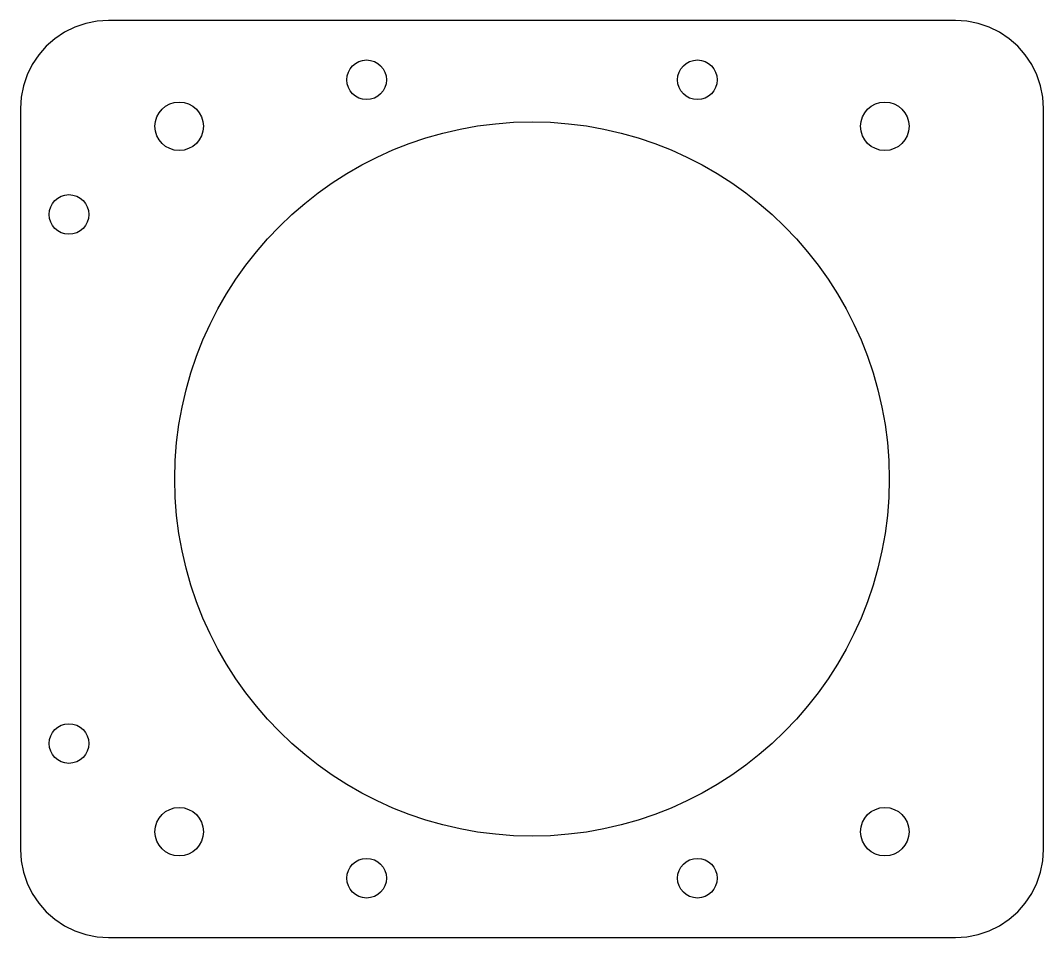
# Model space of a CAD drawing. Header units: millimetres. Extents: x 0 to 116, y 0 to 104.
import ezdxf

# ---------------------------------------------------------------- set-up
doc = ezdxf.new("R2010")
doc.units = ezdxf.units.MM
doc.layers.add('CUT', color=7, linetype='Continuous')

msp = doc.modelspace()

# ---------------------------------------------------------------- linework, layer by layer
at = {"layer": 'CUT'}
msp.add_lwpolyline([(0, 10), (0.09, 8.69), (0.34, 7.41), (0.76, 6.17), (1.34, 5), (2.07, 3.91), (2.93, 2.93), (3.91, 2.07), (5, 1.34), (6.17, 0.76), (7.41, 0.34), (8.69, 0.09), (10, 0), (106, 0), (107.31, 0.09), (108.59, 0.34), (109.83, 0.76), (111, 1.34), (112.09, 2.07), (113.07, 2.93), (113.93, 3.91), (114.66, 5), (115.24, 6.17), (115.66, 7.41), (115.91, 8.69), (116, 10), (116, 94), (115.91, 95.31), (115.66, 96.59), (115.24, 97.83), (114.66, 99), (113.93, 100.09), (113.07, 101.07), (112.09, 101.93), (111, 102.66), (109.83, 103.24), (108.59, 103.66), (107.31, 103.91), (106, 104), (10, 104), (8.69, 103.91), (7.41, 103.66), (6.17, 103.24), (5, 102.66), (3.91, 101.93), (2.93, 101.07), (2.07, 100.09), (1.34, 99), (0.76, 97.83), (0.34, 96.59), (0.09, 95.31), (0, 94)], close=True, dxfattribs=at)
for centre, radius in [((39.25, 97.27), 2.25), ((76.75, 97.27), 2.25), ((18, 92), 2.75), ((98, 92), 2.75), ((58, 52), 40.5), ((5.5, 82), 2.25), ((5.5, 22), 2.25), ((18, 12), 2.75), ((98, 12), 2.75), ((39.25, 6.73), 2.25), ((76.75, 6.73), 2.25)]:
    msp.add_circle(centre, radius, dxfattribs=at)

doc.saveas('drawing.dxf')
